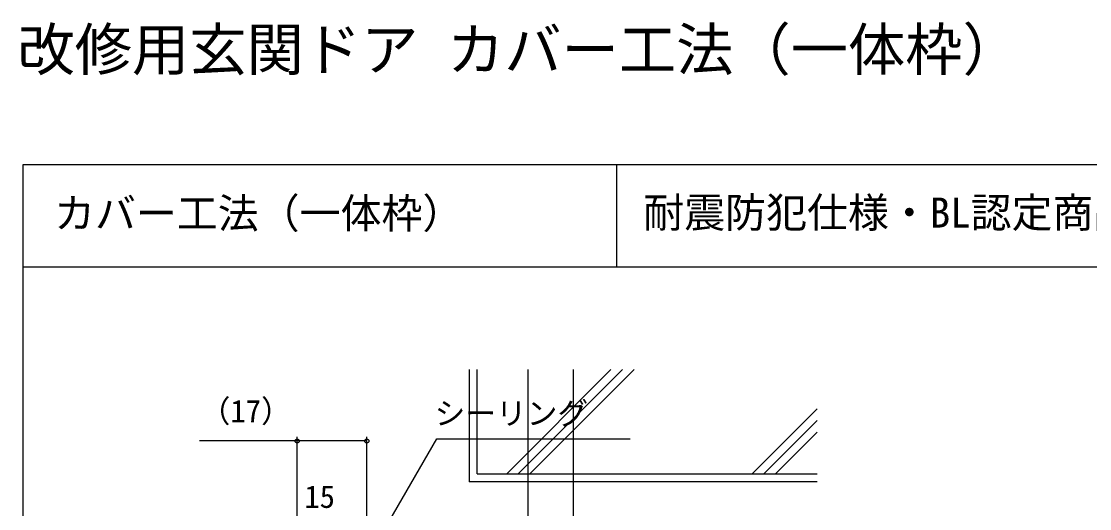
# Model space of a CAD drawing. Units: millimetres, scale not verified. Extents: x -437 to 438, y -281 to 279.
# Drawn here: x -437.2 to -176.2, y 159.8 to 278.8 of the extents above; entities that cross this region are included whole.
import ezdxf
from ezdxf.enums import TextEntityAlignment as Align

# ---------------------------------------------------------------- set-up
doc = ezdxf.new("R2010")
doc.units = ezdxf.units.MM
doc.header["$LTSCALE"] = 2
for name, color, linetype in [('0-1_USER1', 3, 'Continuous'), ('0-7_YKK_D', 6, 'Continuous'), ('0-8_YKK_ZWAK', 7, 'Continuous'), ('0-9_YSS_K', 3, 'Continuous')]:
    doc.layers.add(name, color=color, linetype=linetype)
doc.styles.add('ＭＳ ゴシック', font='')
doc.styles.get('ＭＳ ゴシック').set_extended_font_data('MS Gothic')

msp = doc.modelspace()

# ---------------------------------------------------------------- linework, layer by layer
at = {"layer": '0-7_YKK_D'}
for p, q in [((-369.8, 138.33), (-369.8, 177.33)), ((-352.8, 144.83), (-352.8, 177.33))]:
    msp.add_line(p, q, dxfattribs=at)
for points in [[(-352.8, 176.33), (-369.8, 176.33), (-393.655, 176.33)], [(-360.261, 134.33), (-358.986, 136.538), (-335.724, 176.828), (-288.465, 176.828)]]:
    msp.add_lwpolyline(points, dxfattribs=at)
for centre in [(-369.8, 176.33), (-352.8, 176.33)]:
    msp.add_circle(centre, 0.5, dxfattribs=at)
at = {"layer": '0-8_YKK_ZWAK'}
for p, q in [((-436.8, 243.8), (-436.8, -281.2)), ((438.2, 243.8), (-436.8, 243.8)), ((-291.8, 243.8), (-291.8, 218.8)), ((438.2, 218.8), (-436.8, 218.8))]:
    msp.add_line(p, q, dxfattribs=at)
at = {"layer": '0-9_YSS_K'}
for p, q in [((-327.8, 193.8), (-327.8, 166.33)), ((-325.8, 168.33), (-325.8, 193.8)), ((-318.628, 168.33), (-293.158, 193.8)), ((-315.8, 168.33), (-290.33, 193.8)), ((-313.4, 154.971), (-313.4, 193.8)), ((-312.972, 168.33), (-287.501, 193.8)), ((-302.4, 193.8), (-302.4, 154.971)), ((-258.628, 168.33), (-242.8, 184.158)), ((-255.8, 168.33), (-242.8, 181.33)), ((-252.972, 168.33), (-242.8, 178.501)), ((-325.8, 168.33), (-242.8, 168.33)), ((-242.8, 166.33), (-327.8, 166.33))]:
    msp.add_line(p, q, dxfattribs=at)

# ---------------------------------------------------------------- texts
at = {"layer": '0-1_USER1', "style": 'ＭＳ ゴシック'}
for s, height, p in [('改修用玄関ドア カバー工法（一体枠）', 10.26, (-438.149, 263.738)), ('カバー工法（一体枠）', 7.331, (-429.197, 226.073)), ('耐震防犯仕様・BL認定商品【建物変形対応仕様】', 7.331, (-285.26, 226.243))]:
    msp.add_text(s, height=height, dxfattribs=at).set_placement(p, align=Align.BOTTOM_LEFT)
at = {"layer": '0-7_YKK_D', "style": 'ＭＳ ゴシック'}
for s, p in [('（17）', (-393.615, 179.225)), ('シーリング', (-336.235, 178.681)), ('15', (-368.053, 158.33))]:
    msp.add_text(s, height=5.499, dxfattribs=at).set_placement(p, align=Align.BOTTOM_LEFT)

doc.saveas('drawing.dxf')
